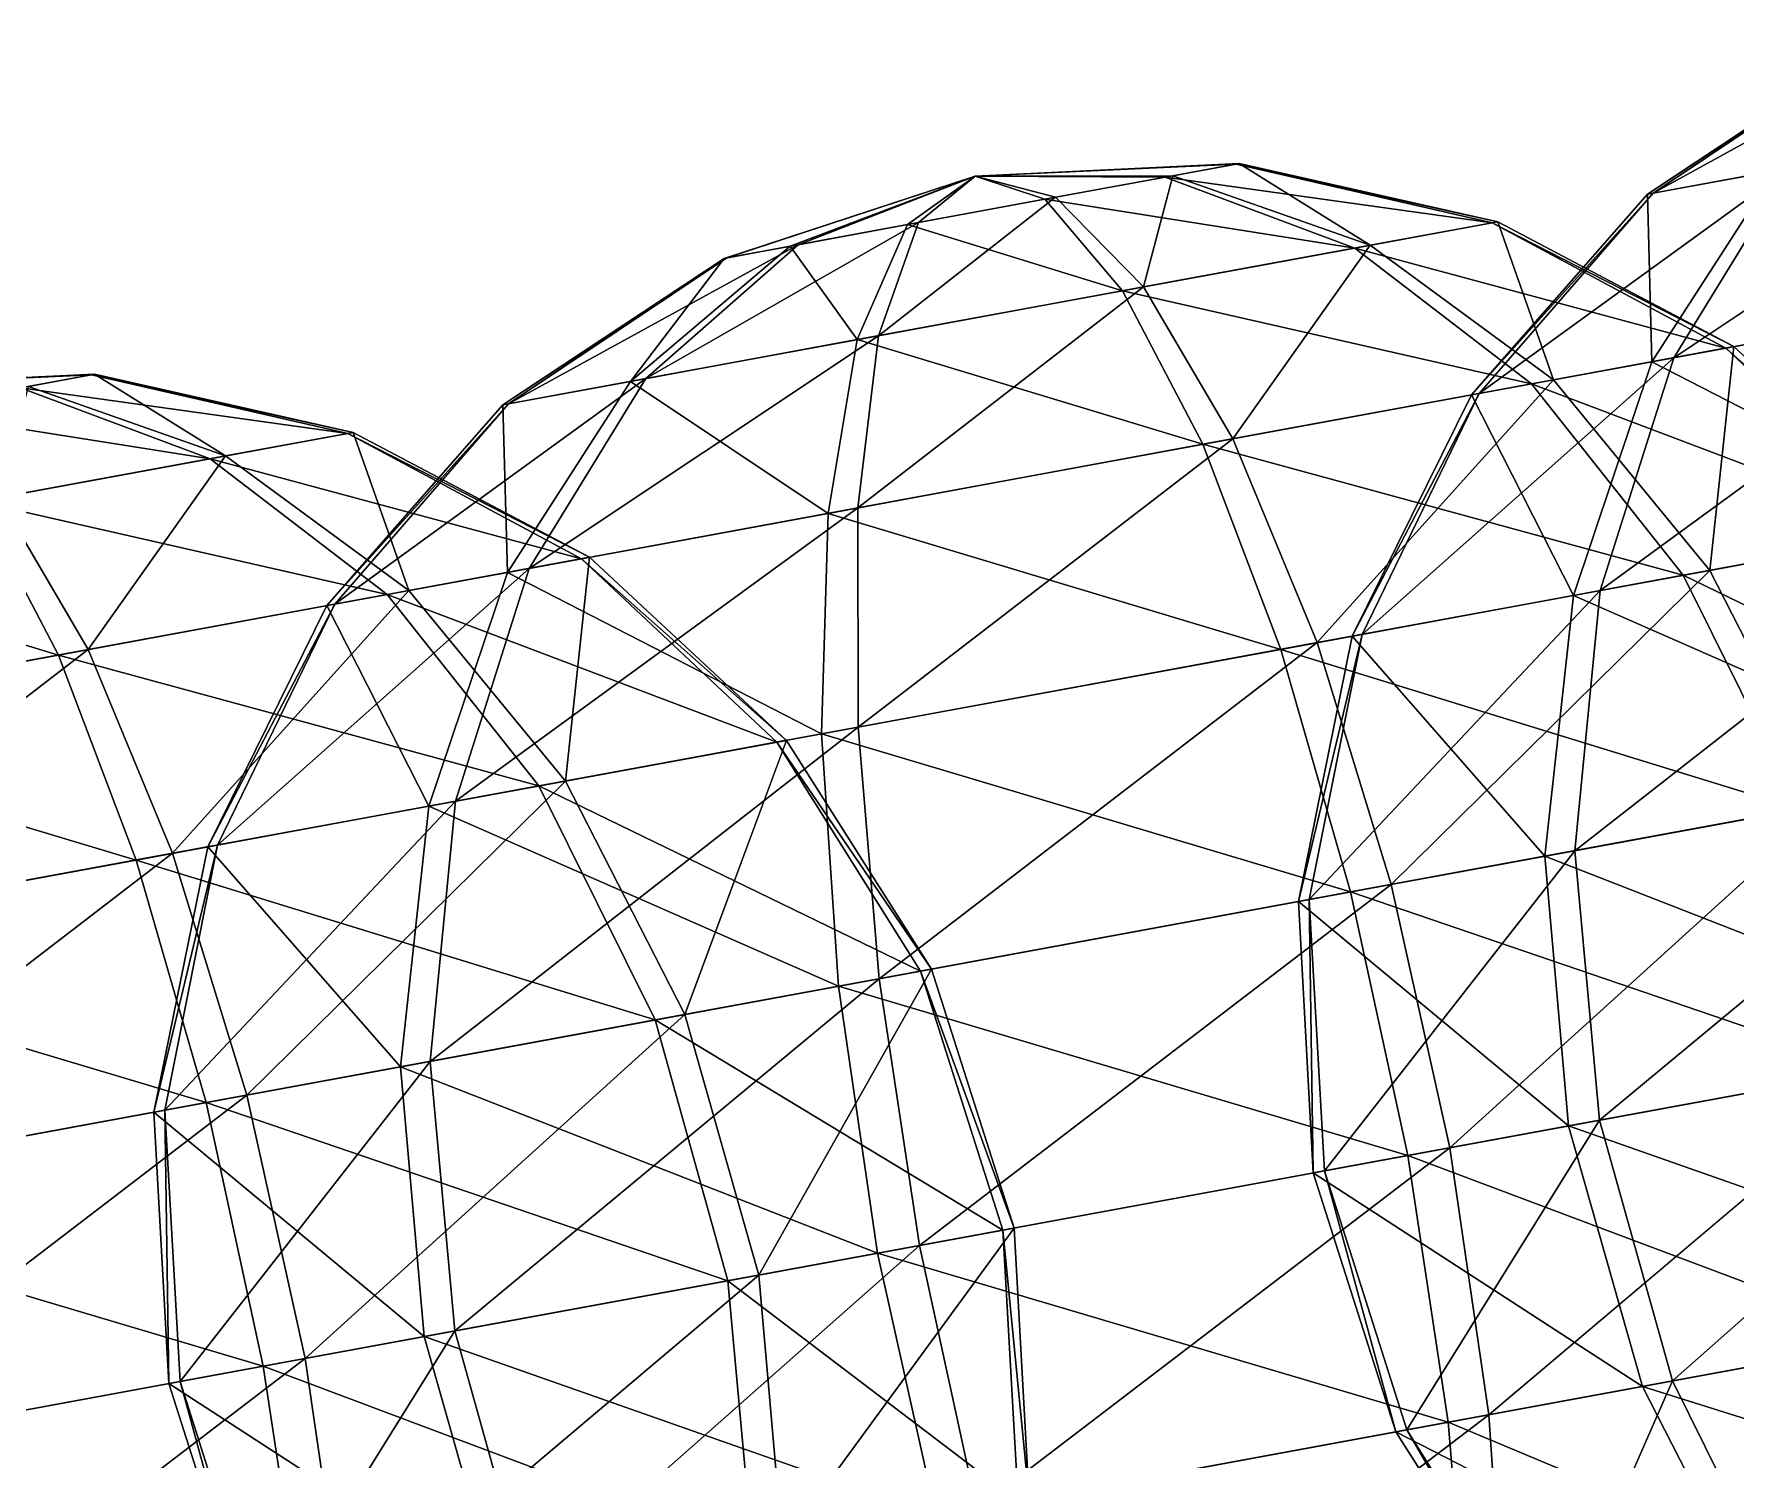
# Model space of a CAD drawing. Header units: metres. Extents: x -550 to 12, y -466 to 28.
# Drawn here: x -352.53 to -303.52, y -174.97 to -133.91 of the extents above; entities that cross this region are included whole.
import ezdxf

# ---------------------------------------------------------------- set-up
doc = ezdxf.new("R2010")
doc.units = ezdxf.units.M

msp = doc.modelspace()

# ---------------------------------------------------------------- linework, layer by layer
for points in [[(-306.0678, -138.51831, -1178.5424), (-299.6993, -134.2987, -1180.266), (-299.61523, -134.28323, -1184.2843), (-299.61514, -134.28313, -1184.2842)], [(-306.0678, -138.51831, -1178.5424), (-299.61523, -134.28323, -1184.2843), (-305.9054, -138.4884, -1186.3052), (-305.9053, -138.4883, -1186.305)], [(-302.3912, -137.84155, -1171.7369), (-299.6993, -134.2987, -1180.266), (-306.0678, -138.51831, -1178.5424), (-306.06772, -138.5182, -1178.5422)], [(-305.9054, -138.4884, -1186.3052), (-299.61523, -134.28323, -1184.2843), (-297.56647, -133.90613, -1187.7216), (-297.56638, -133.90602, -1187.7214)], [(-305.9054, -138.4884, -1186.3052), (-297.56647, -133.90613, -1187.7216), (-301.94745, -137.75987, -1192.9454), (-301.94736, -137.75977, -1192.9453)], [(-305.31232, -143.2269, -1197.4313), (-301.94745, -137.75987, -1192.9454), (-295.25452, -136.52792, -1196.6838), (-295.25443, -136.52782, -1196.6837)], [(-305.31232, -143.2269, -1197.4313), (-295.25452, -136.52792, -1196.6838), (-295.8471, -141.48465, -1202.7181), (-295.84702, -141.48454, -1202.718)], [(-319.73245, -137.98618, -1072.2637), (-325.43082, -137.99565, -1066.8914), (-317.82928, -137.63586, -1068.741), (-317.8292, -137.63576, -1068.7408)], [(-317.82928, -137.63586, -1068.741), (-325.43082, -137.99565, -1066.8914), (-317.91336, -137.65134, -1064.7227), (-317.91327, -137.65123, -1064.7225)], [(-317.91336, -137.65134, -1064.7227), (-325.43082, -137.99565, -1066.8914), (-319.96216, -138.02844, -1061.2854), (-319.96207, -138.02834, -1061.2853)], [(-310.53815, -139.34116, -1062.7018), (-317.91336, -137.65134, -1064.7227), (-319.96216, -138.02844, -1061.2854), (-319.96207, -138.02834, -1061.2853)], [(-314.05234, -139.988, -1077.27), (-319.73245, -137.98618, -1072.2637), (-317.82928, -137.63586, -1068.741), (-317.8292, -137.63576, -1068.7408)], [(-310.37573, -139.31125, -1070.4646), (-317.82928, -137.63586, -1068.741), (-317.91336, -137.65134, -1064.7227), (-317.91327, -137.65123, -1064.7225)], [(-310.37573, -139.31125, -1070.4646), (-317.91336, -137.65134, -1064.7227), (-310.53815, -139.34116, -1062.7018), (-310.53806, -139.34105, -1062.7017)], [(-314.05234, -139.988, -1077.27), (-317.82928, -137.63586, -1068.741), (-310.37573, -139.31125, -1070.4646), (-310.37564, -139.31114, -1070.4645)], [(-330.75903, -140.01581, -1061.519), (-325.43082, -137.99565, -1066.8914), (-332.6622, -140.36612, -1065.0417), (-332.6621, -140.36601, -1065.0416)], [(-332.6622, -140.36612, -1065.0417), (-325.43082, -137.99565, -1066.8914), (-332.57812, -140.35065, -1069.06), (-332.57803, -140.35054, -1069.0599)], [(-332.57812, -140.35065, -1069.06), (-325.43082, -137.99565, -1066.8914), (-330.52936, -139.97354, -1072.4973), (-330.52927, -139.97343, -1072.4972)], [(-327.3786, -139.39359, -1059.4358), (-325.43082, -137.99565, -1066.8914), (-330.75903, -140.01581, -1061.519), (-330.75894, -140.0157, -1061.5189)], [(-330.52936, -139.97354, -1072.4973), (-325.43082, -137.99565, -1066.8914), (-327.06485, -139.33583, -1074.4324), (-327.06476, -139.33572, -1074.4323)], [(-323.42667, -138.66615, -1059.3503), (-325.43082, -137.99565, -1066.8914), (-327.3786, -139.39359, -1059.4358), (-327.3785, -139.39348, -1059.4357)], [(-327.06485, -139.33583, -1074.4324), (-325.43082, -137.99565, -1066.8914), (-323.11288, -138.6084, -1074.3469), (-323.1128, -138.60829, -1074.3468)], [(-323.11288, -138.6084, -1074.3469), (-325.43082, -137.99565, -1066.8914), (-319.73245, -137.98618, -1072.2637), (-319.73236, -137.98607, -1072.2635)], [(-319.96216, -138.02844, -1061.2854), (-325.43082, -137.99565, -1066.8914), (-323.42667, -138.66615, -1059.3503), (-323.42657, -138.66605, -1059.3502)], [(-314.4961, -140.06969, -1056.0615), (-319.96216, -138.02844, -1061.2854), (-323.42667, -138.66615, -1059.3503), (-323.42657, -138.66605, -1059.3502)], [(-320.58286, -141.19006, -1081.2944), (-323.11288, -138.6084, -1074.3469), (-319.73245, -137.98618, -1072.2637), (-319.73236, -137.98607, -1072.2635)], [(-320.58286, -141.19006, -1081.2944), (-319.73245, -137.98618, -1072.2637), (-314.05234, -139.988, -1077.27), (-314.05225, -139.9879, -1077.2699)], [(-310.53815, -139.34116, -1062.7018), (-319.96216, -138.02844, -1061.2854), (-314.4961, -140.06969, -1056.0615), (-314.496, -140.06958, -1056.0614)], [(-310.9097, -144.25719, -1188.0405), (-305.9054, -138.4884, -1186.3052), (-301.94745, -137.75987, -1192.9454), (-301.94736, -137.75977, -1192.9453)], [(-310.9097, -144.25719, -1188.0405), (-301.94745, -137.75987, -1192.9454), (-305.31232, -143.2269, -1197.4313), (-305.31223, -143.22679, -1197.4312)], [(-305.93988, -143.3424, -1167.438), (-302.3912, -137.84155, -1171.7369), (-306.0678, -138.51831, -1178.5424), (-306.06772, -138.5182, -1178.5422)], [(-296.70435, -141.64244, -1161.7466), (-302.3912, -137.84155, -1171.7369), (-305.93988, -143.3424, -1167.438), (-305.9398, -143.3423, -1167.4379)], [(-328.2174, -142.59534, -1081.4596), (-327.06485, -139.33583, -1074.4324), (-323.11288, -138.6084, -1074.3469), (-323.1128, -138.60829, -1074.3468)], [(-328.2174, -142.59534, -1081.4596), (-323.11288, -138.6084, -1074.3469), (-320.58286, -141.19006, -1081.2944), (-320.58276, -141.18996, -1081.2943)], [(-321.18903, -141.30164, -1052.3231), (-323.42667, -138.66615, -1059.3503), (-327.3786, -139.39359, -1059.4358), (-327.3785, -139.39348, -1059.4357)], [(-314.4961, -140.06969, -1056.0615), (-323.42667, -138.66615, -1059.3503), (-321.18903, -141.30164, -1052.3231), (-321.18893, -141.30153, -1052.323)], [(-311.1394, -144.29947, -1177.0623), (-306.0678, -138.51831, -1178.5424), (-305.9054, -138.4884, -1186.3052), (-305.9053, -138.4883, -1186.305)], [(-311.1394, -144.29947, -1177.0623), (-305.9054, -138.4884, -1186.3052), (-310.9097, -144.25719, -1188.0405), (-310.9096, -144.25708, -1188.0404)], [(-305.93988, -143.3424, -1167.438), (-306.0678, -138.51831, -1178.5424), (-311.1394, -144.29947, -1177.0623), (-311.1393, -144.29936, -1177.0621)], [(-334.91034, -143.82729, -1077.7212), (-330.52936, -139.97354, -1072.4973), (-327.06485, -139.33583, -1074.4324), (-327.06476, -139.33572, -1074.4323)], [(-334.91034, -143.82729, -1077.7212), (-327.06485, -139.33583, -1074.4324), (-328.2174, -142.59534, -1081.4596), (-328.21732, -142.59523, -1081.4595)], [(-328.82358, -142.70691, -1052.4883), (-327.3786, -139.39359, -1059.4358), (-330.75903, -140.01581, -1061.519), (-330.75894, -140.0157, -1061.5189)], [(-321.18903, -141.30164, -1052.3231), (-327.3786, -139.39359, -1059.4358), (-328.82358, -142.70691, -1052.4883), (-328.8235, -142.7068, -1052.4882)], [(-303.8077, -142.94995, -1060.9664), (-310.53815, -139.34116, -1062.7018), (-314.4961, -140.06969, -1056.0615), (-314.496, -140.06958, -1056.0614)], [(-308.77756, -143.86473, -1081.569), (-314.05234, -139.988, -1077.27), (-310.37573, -139.31125, -1070.4646), (-310.37564, -139.31114, -1070.4645)], [(-303.57803, -142.90767, -1071.9447), (-310.37573, -139.31125, -1070.4646), (-310.53815, -139.34116, -1062.7018), (-310.53806, -139.34105, -1062.7017)], [(-303.57803, -142.90767, -1071.9447), (-310.53815, -139.34116, -1062.7018), (-303.8077, -142.94995, -1060.9664), (-303.80762, -142.94984, -1060.9663)], [(-308.77756, -143.86473, -1081.569), (-310.37573, -139.31125, -1070.4646), (-303.57803, -142.90767, -1071.9447), (-303.57794, -142.90756, -1071.9446)], [(-338.8683, -144.55582, -1071.0809), (-332.57812, -140.35065, -1069.06), (-330.52936, -139.97354, -1072.4973), (-330.52927, -139.97343, -1072.4972)], [(-338.8683, -144.55582, -1071.0809), (-330.52936, -139.97354, -1072.4973), (-334.91034, -143.82729, -1077.7212), (-334.91025, -143.82718, -1077.7211)], [(-328.82358, -142.70691, -1052.4883), (-330.75903, -140.01581, -1061.519), (-335.3541, -143.90897, -1056.5127), (-335.354, -143.90886, -1056.5126)], [(-335.3541, -143.90897, -1056.5127), (-330.75903, -140.01581, -1061.519), (-332.6622, -140.36612, -1065.0417), (-332.6621, -140.36601, -1065.0416)], [(-309.4051, -143.98024, -1051.5757), (-314.4961, -140.06969, -1056.0615), (-321.18903, -141.30164, -1052.3231), (-321.18893, -141.30153, -1052.323)], [(-318.0131, -145.5647, -1087.2604), (-320.58286, -141.19006, -1081.2944), (-314.05234, -139.988, -1077.27), (-314.05225, -139.9879, -1077.2699)], [(-318.0131, -145.5647, -1087.2604), (-314.05234, -139.988, -1077.27), (-308.77756, -143.86473, -1081.569), (-308.77747, -143.86462, -1081.5688)], [(-303.8077, -142.94995, -1060.9664), (-314.4961, -140.06969, -1056.0615), (-309.4051, -143.98024, -1051.5757), (-309.405, -143.98013, -1051.5756)], [(-339.0307, -144.58572, -1063.3181), (-332.6622, -140.36612, -1065.0417), (-332.57812, -140.35065, -1069.06), (-332.57803, -140.35054, -1069.0599)], [(-339.0307, -144.58572, -1063.3181), (-332.57812, -140.35065, -1069.06), (-338.8683, -144.55582, -1071.0809), (-338.8682, -144.55571, -1071.0808)], [(-335.3541, -143.90897, -1056.5127), (-332.6622, -140.36612, -1065.0417), (-339.0307, -144.58572, -1063.3181), (-339.0306, -144.58562, -1063.318)], [(-318.87033, -145.72249, -1046.2888), (-321.18903, -141.30164, -1052.3231), (-328.82358, -142.70691, -1052.4883), (-328.8235, -142.7068, -1052.4882)], [(-328.81, -147.55206, -1087.4939), (-328.2174, -142.59534, -1081.4596), (-320.58286, -141.19006, -1081.2944), (-320.58276, -141.18996, -1081.2943)], [(-328.81, -147.55206, -1087.4939), (-320.58286, -141.19006, -1081.2944), (-318.0131, -145.5647, -1087.2604), (-318.013, -145.56459, -1087.2603)], [(-320.58286, -141.19006, -1081.2944), (-320.58286, -141.19006, -1081.2944), (-328.2174, -142.59534, -1081.4596), (-328.21732, -142.59523, -1081.4595)], [(-309.4051, -143.98024, -1051.5757), (-321.18903, -141.30164, -1052.3231), (-318.87033, -145.72249, -1046.2888), (-318.87024, -145.72238, -1046.2887)], [(-307.4318, -149.9346, -1200.8734), (-305.31232, -143.2269, -1197.4313), (-295.8471, -141.48465, -1202.7181), (-295.84702, -141.48454, -1202.718)], [(-307.4318, -149.9346, -1200.8734), (-295.8471, -141.48465, -1202.7181), (-295.8393, -147.8008, -1207.3484), (-295.8392, -147.80069, -1207.3483)], [(-296.8892, -147.99405, -1157.1688), (-296.70435, -141.64244, -1161.7466), (-305.93988, -143.3424, -1167.438), (-305.9398, -143.3423, -1167.4379)], [(-338.2752, -149.29431, -1082.207), (-334.91034, -143.82729, -1077.7212), (-328.2174, -142.59534, -1081.4596), (-328.21732, -142.59523, -1081.4595)], [(-338.2752, -149.29431, -1082.207), (-328.2174, -142.59534, -1081.4596), (-328.81, -147.55206, -1087.4939), (-328.8099, -147.55196, -1087.4938)], [(-329.66724, -147.70985, -1046.5223), (-328.82358, -142.70691, -1052.4883), (-335.3541, -143.90897, -1056.5127), (-335.354, -143.90886, -1056.5126)], [(-318.87033, -145.72249, -1046.2888), (-328.82358, -142.70691, -1052.4883), (-329.66724, -147.70985, -1046.5223), (-329.66714, -147.70975, -1046.5222)], [(-298.1808, -148.2318, -1059.6348), (-303.8077, -142.94995, -1060.9664), (-309.4051, -143.98024, -1051.5757), (-309.405, -143.98013, -1051.5756)], [(-304.26755, -149.35217, -1084.8677), (-308.77756, -143.86473, -1081.569), (-303.57803, -142.90767, -1071.9447), (-303.57794, -142.90756, -1071.9446)], [(-304.26755, -149.35217, -1084.8677), (-303.57803, -142.90767, -1071.9447), (-297.89944, -148.18001, -1073.0803), (-297.89935, -148.1799, -1073.0802)], [(-297.89944, -148.18001, -1073.0803), (-303.57803, -142.90767, -1071.9447), (-303.8077, -142.94995, -1060.9664), (-303.80762, -142.94984, -1060.9663)], [(-297.89944, -148.18001, -1073.0803), (-303.8077, -142.94995, -1060.9664), (-298.1808, -148.2318, -1059.6348), (-298.1807, -148.23169, -1059.6346)], [(-314.28714, -151.19646, -1189.3722), (-310.9097, -144.25719, -1188.0405), (-305.31232, -143.2269, -1197.4313), (-305.31223, -143.22679, -1197.4312)], [(-314.28714, -151.19646, -1189.3722), (-305.31232, -143.2269, -1197.4313), (-307.4318, -149.9346, -1200.8734), (-307.4317, -149.9345, -1200.8733)], [(-308.20038, -150.07608, -1164.1393), (-305.93988, -143.3424, -1167.438), (-311.1394, -144.29947, -1177.0623), (-311.1393, -144.29936, -1177.0621)], [(-296.8892, -147.99405, -1157.1688), (-305.93988, -143.3424, -1167.438), (-308.20038, -150.07608, -1164.1393), (-308.2003, -150.07597, -1164.1392)], [(-352.69534, -144.05359, -957.0394), (-358.3937, -144.06306, -951.66705), (-350.79218, -143.70328, -953.5167), (-350.79208, -143.70317, -953.5166)], [(-350.79218, -143.70328, -953.5167), (-358.3937, -144.06306, -951.66705), (-350.87625, -143.71875, -949.49835), (-350.87616, -143.71864, -949.4982)], [(-350.87625, -143.71875, -949.49835), (-358.3937, -144.06306, -951.66705), (-352.92505, -144.09586, -946.06116), (-352.92496, -144.09575, -946.06104)], [(-347.45898, -146.1371, -940.8373), (-352.92505, -144.09586, -946.06116), (-356.38956, -144.73357, -944.126), (-356.38947, -144.73346, -944.12585)], [(-353.54575, -147.25748, -966.07007), (-352.69534, -144.05359, -957.0394), (-347.01523, -146.05542, -962.04565), (-347.01514, -146.05531, -962.04553)], [(-343.50104, -145.40857, -947.4775), (-350.87625, -143.71875, -949.49835), (-352.92505, -144.09586, -946.06116), (-352.92496, -144.09575, -946.06104)], [(-343.50104, -145.40857, -947.4775), (-352.92505, -144.09586, -946.06116), (-347.45898, -146.1371, -940.8373), (-347.4589, -146.137, -940.83716)], [(-347.01523, -146.05542, -962.04565), (-352.69534, -144.05359, -957.0394), (-350.79218, -143.70328, -953.5167), (-350.79208, -143.70317, -953.5166)], [(-343.33862, -145.37866, -955.2403), (-350.79218, -143.70328, -953.5167), (-350.87625, -143.71875, -949.49835), (-350.87616, -143.71864, -949.4982)], [(-343.33862, -145.37866, -955.2403), (-350.87625, -143.71875, -949.49835), (-343.50104, -145.40857, -947.4775), (-343.50095, -145.40846, -947.47736)], [(-347.01523, -146.05542, -962.04565), (-350.79218, -143.70328, -953.5167), (-343.33862, -145.37866, -955.2403), (-343.33853, -145.37856, -955.2402)], [(-343.8726, -150.3246, -1072.8163), (-338.8683, -144.55582, -1071.0809), (-334.91034, -143.82729, -1077.7212), (-334.91025, -143.82718, -1077.7211)], [(-343.8726, -150.3246, -1072.8163), (-334.91034, -143.82729, -1077.7212), (-338.2752, -149.29431, -1082.207), (-338.27512, -149.2942, -1082.2069)], [(-338.90277, -149.40982, -1052.2137), (-335.3541, -143.90897, -1056.5127), (-339.0307, -144.58572, -1063.3181), (-339.0306, -144.58562, -1063.318)], [(-329.66724, -147.70985, -1046.5223), (-335.3541, -143.90897, -1056.5127), (-338.90277, -149.40982, -1052.2137), (-338.90268, -149.40971, -1052.2136)], [(-305.03613, -149.49364, -1048.1335), (-309.4051, -143.98024, -1051.5757), (-318.87033, -145.72249, -1046.2888), (-318.87024, -145.72238, -1046.2887)], [(-315.57874, -151.4342, -1091.8381), (-318.0131, -145.5647, -1087.2604), (-308.77756, -143.86473, -1081.569), (-308.77747, -143.86462, -1081.5688)], [(-315.57874, -151.4342, -1091.8381), (-308.77756, -143.86473, -1081.569), (-304.26755, -149.35217, -1084.8677), (-304.26746, -149.35207, -1084.8676)], [(-298.1808, -148.2318, -1059.6348), (-309.4051, -143.98024, -1051.5757), (-305.03613, -149.49364, -1048.1335), (-305.03604, -149.49353, -1048.1334)], [(-344.1023, -150.36688, -1061.838), (-339.0307, -144.58572, -1063.3181), (-338.8683, -144.55582, -1071.0809), (-338.8682, -144.55571, -1071.0808)], [(-344.1023, -150.36688, -1061.838), (-338.8683, -144.55582, -1071.0809), (-343.8726, -150.3246, -1072.8163), (-343.8725, -150.3245, -1072.8162)], [(-338.90277, -149.40982, -1052.2137), (-339.0307, -144.58572, -1063.3181), (-344.1023, -150.36688, -1061.838), (-344.1022, -150.36678, -1061.8379)], [(-314.56845, -151.24823, -1175.9266), (-311.1394, -144.29947, -1177.0623), (-310.9097, -144.25719, -1188.0405), (-310.9096, -144.25708, -1188.0404)], [(-314.56845, -151.24823, -1175.9266), (-310.9097, -144.25719, -1188.0405), (-314.28714, -151.19646, -1189.3722), (-314.28705, -151.19635, -1189.3721)], [(-308.20038, -150.07608, -1164.1393), (-311.1394, -144.29947, -1177.0623), (-314.56845, -151.24823, -1175.9266), (-314.56836, -151.24812, -1175.9265)], [(-347.45898, -146.1371, -940.8373), (-356.38956, -144.73357, -944.126), (-354.15192, -147.36905, -937.0989), (-354.15182, -147.36894, -937.09875)], [(-336.7706, -149.01736, -945.74207), (-343.50104, -145.40857, -947.4775), (-347.45898, -146.1371, -940.8373), (-347.4589, -146.137, -940.83716)], [(-341.74045, -149.93214, -966.3446), (-347.01523, -146.05542, -962.04565), (-343.33862, -145.37866, -955.2403), (-343.33853, -145.37856, -955.2402)], [(-336.54092, -148.97508, -956.7204), (-343.33862, -145.37866, -955.2403), (-343.50104, -145.40857, -947.4775), (-343.50095, -145.40846, -947.47736)], [(-336.54092, -148.97508, -956.7204), (-343.50104, -145.40857, -947.4775), (-336.7706, -149.01736, -945.74207), (-336.7705, -149.01726, -945.74194)], [(-341.74045, -149.93214, -966.3446), (-343.33862, -145.37866, -955.2403), (-336.54092, -148.97508, -956.7204), (-336.54083, -148.97498, -956.7203)], [(-328.8022, -153.86821, -1092.1241), (-328.81, -147.55206, -1087.4939), (-318.0131, -145.5647, -1087.2604), (-318.013, -145.56459, -1087.2603)], [(-318.0131, -145.5647, -1087.2604), (-318.0131, -145.5647, -1087.2604), (-328.81, -147.55206, -1087.4939), (-328.8099, -147.55196, -1087.4938)], [(-328.8022, -153.86821, -1092.1241), (-318.0131, -145.5647, -1087.2604), (-315.57874, -151.4342, -1091.8381), (-315.57864, -151.4341, -1091.838)], [(-350.97598, -151.63211, -972.036), (-353.54575, -147.25748, -966.07007), (-347.01523, -146.05542, -962.04565), (-347.01514, -146.05531, -962.04553)], [(-350.97598, -151.63211, -972.036), (-347.01523, -146.05542, -962.04565), (-341.74045, -149.93214, -966.3446), (-341.74036, -149.93204, -966.3445)], [(-316.62863, -151.62744, -1041.6586), (-318.87033, -145.72249, -1046.2888), (-329.66724, -147.70985, -1046.5223), (-329.66714, -147.70975, -1046.5222)], [(-305.03613, -149.49364, -1048.1335), (-318.87033, -145.72249, -1046.2888), (-316.62863, -151.62744, -1041.6586), (-316.62854, -151.62733, -1041.6584)], [(-342.36798, -150.04765, -936.3514), (-347.45898, -146.1371, -940.8373), (-354.15192, -147.36905, -937.0989), (-354.15182, -147.36894, -937.09875)], [(-336.7706, -149.01736, -945.74207), (-347.45898, -146.1371, -940.8373), (-342.36798, -150.04765, -936.3514), (-342.3679, -150.04755, -936.35126)], [(-351.83322, -151.7899, -931.0645), (-354.15192, -147.36905, -937.0989), (-361.78647, -148.77432, -937.26404), (-361.78638, -148.77422, -937.2639)], [(-361.7729, -153.61948, -972.2696), (-353.54575, -147.25748, -966.07007), (-350.97598, -151.63211, -972.036), (-350.9759, -151.632, -972.0359)], [(-342.36798, -150.04765, -936.3514), (-354.15192, -147.36905, -937.0989), (-351.83322, -151.7899, -931.0645), (-351.83313, -151.7898, -931.0644)], [(-340.39468, -156.00201, -1085.6492), (-338.2752, -149.29431, -1082.207), (-328.81, -147.55206, -1087.4939), (-328.8099, -147.55196, -1087.4938)], [(-340.39468, -156.00201, -1085.6492), (-328.81, -147.55206, -1087.4939), (-328.8022, -153.86821, -1092.1241), (-328.8021, -153.8681, -1092.124)], [(-329.85208, -154.06146, -1041.9446), (-329.66724, -147.70985, -1046.5223), (-338.90277, -149.40982, -1052.2137), (-338.90268, -149.40971, -1052.2136)], [(-316.62863, -151.62744, -1041.6586), (-329.66724, -147.70985, -1046.5223), (-329.85208, -154.06146, -1041.9446), (-329.852, -154.06136, -1041.9445)], [(-296.40262, -155.26146, -1154.291), (-296.8892, -147.99405, -1157.1688), (-308.20038, -150.07608, -1164.1393), (-308.2003, -150.07597, -1164.1392)], [(-308.16138, -157.42587, -1203.0371), (-307.4318, -149.9346, -1200.8734), (-295.8393, -147.8008, -1207.3484), (-295.8392, -147.80069, -1207.3483)], [(-308.16138, -157.42587, -1203.0371), (-295.8393, -147.8008, -1207.3484), (-295.23163, -155.04593, -1210.2592), (-295.23154, -155.04582, -1210.259)], [(-294.04077, -154.82672, -1058.7977), (-298.1808, -148.2318, -1059.6348), (-305.03613, -149.49364, -1048.1335), (-305.03604, -149.49353, -1048.1334)], [(-300.82968, -156.07635, -1086.9413), (-304.26755, -149.35217, -1084.8677), (-297.89944, -148.18001, -1073.0803), (-297.89935, -148.1799, -1073.0802)], [(-351.83322, -151.7899, -931.0645), (-361.78647, -148.77432, -937.26404), (-362.63013, -153.77727, -931.2981), (-362.63004, -153.77716, -931.298)], [(-337.23044, -155.41959, -969.6433), (-341.74045, -149.93214, -966.3446), (-336.54092, -148.97508, -956.7204), (-336.54083, -148.97498, -956.7203)], [(-337.23044, -155.41959, -969.6433), (-336.54092, -148.97508, -956.7204), (-330.86234, -154.24742, -957.8561), (-330.86224, -154.24731, -957.85596)], [(-330.86234, -154.24742, -957.8561), (-336.54092, -148.97508, -956.7204), (-336.7706, -149.01736, -945.74207), (-336.7705, -149.01726, -945.74194)], [(-347.25003, -157.26387, -1074.148), (-343.8726, -150.3246, -1072.8163), (-338.2752, -149.29431, -1082.207), (-338.27512, -149.2942, -1082.2069)], [(-347.25003, -157.26387, -1074.148), (-338.2752, -149.29431, -1082.207), (-340.39468, -156.00201, -1085.6492), (-340.3946, -156.0019, -1085.649)], [(-341.16327, -156.1435, -1048.915), (-338.90277, -149.40982, -1052.2137), (-344.1023, -150.36688, -1061.838), (-344.1022, -150.36678, -1061.8379)], [(-331.14368, -154.29921, -944.41046), (-336.7706, -149.01736, -945.74207), (-342.36798, -150.04765, -936.3514), (-342.3679, -150.04755, -936.35126)], [(-329.85208, -154.06146, -1041.9446), (-338.90277, -149.40982, -1052.2137), (-341.16327, -156.1435, -1048.915), (-341.16318, -156.14339, -1048.9149)], [(-330.86234, -154.24742, -957.8561), (-336.7706, -149.01736, -945.74207), (-331.14368, -154.29921, -944.41046), (-331.1436, -154.2991, -944.41034)], [(-301.68692, -156.23415, -1045.9698), (-305.03613, -149.49364, -1048.1335), (-316.62863, -151.62744, -1041.6586), (-316.62854, -151.62733, -1041.6584)], [(-313.44568, -158.39854, -1094.716), (-315.57874, -151.4342, -1091.8381), (-304.26755, -149.35217, -1084.8677), (-304.26746, -149.35207, -1084.8676)], [(-313.44568, -158.39854, -1094.716), (-304.26755, -149.35217, -1084.8677), (-300.82968, -156.07635, -1086.9413), (-300.8296, -156.07625, -1086.9412)], [(-294.04077, -154.82672, -1058.7977), (-305.03613, -149.49364, -1048.1335), (-301.68692, -156.23415, -1045.9698), (-301.68683, -156.23404, -1045.9697)], [(-348.54163, -157.50162, -976.61383), (-350.97598, -151.63211, -972.036), (-341.74045, -149.93214, -966.3446), (-341.74036, -149.93204, -966.3445)], [(-348.54163, -157.50162, -976.61383), (-341.74045, -149.93214, -966.3446), (-337.23044, -155.41959, -969.6433), (-337.23035, -155.41948, -969.6432)], [(-315.80753, -158.83328, -1190.2092), (-314.28714, -151.19646, -1189.3722), (-307.4318, -149.9346, -1200.8734), (-307.4317, -149.9345, -1200.8733)], [(-315.80753, -158.83328, -1190.2092), (-307.4318, -149.9346, -1200.8734), (-308.16138, -157.42587, -1203.0371), (-308.1613, -157.42577, -1203.037)], [(-337.99902, -155.56105, -932.9093), (-342.36798, -150.04765, -936.3514), (-351.83322, -151.7899, -931.0645), (-351.83313, -151.7898, -931.0644)], [(-347.53134, -157.31564, -1060.7024), (-344.1023, -150.36688, -1061.838), (-343.8726, -150.3246, -1072.8163), (-343.8725, -150.3245, -1072.8162)], [(-347.53134, -157.31564, -1060.7024), (-343.8726, -150.3246, -1072.8163), (-347.25003, -157.26387, -1074.148), (-347.24994, -157.26376, -1074.1478)], [(-341.16327, -156.1435, -1048.915), (-344.1023, -150.36688, -1061.838), (-347.53134, -157.31564, -1060.7024), (-347.53125, -157.31554, -1060.7023)], [(-331.14368, -154.29921, -944.41046), (-342.36798, -150.04765, -936.3514), (-337.99902, -155.56105, -932.9093), (-337.99893, -155.56094, -932.9092)], [(-309.01862, -157.58366, -1162.0657), (-308.20038, -150.07608, -1164.1393), (-314.56845, -151.24823, -1175.9266), (-314.56836, -151.24812, -1175.9265)], [(-296.40262, -155.26146, -1154.291), (-308.20038, -150.07608, -1164.1393), (-309.01862, -157.58366, -1162.0657), (-309.01852, -157.58356, -1162.0656)], [(-328.19452, -161.11334, -1095.0349), (-328.8022, -153.86821, -1092.1241), (-315.57874, -151.4342, -1091.8381), (-315.57864, -151.4341, -1091.838)], [(-315.57874, -151.4342, -1091.8381), (-315.57874, -151.4342, -1091.8381), (-328.8022, -153.86821, -1092.1241), (-328.8021, -153.8681, -1092.124)], [(-328.19452, -161.11334, -1095.0349), (-315.57874, -151.4342, -1091.8381), (-313.44568, -158.39854, -1094.716), (-313.4456, -158.39844, -1094.7158)], [(-316.12128, -158.89104, -1175.2126), (-314.56845, -151.24823, -1175.9266), (-314.28714, -151.19646, -1189.3722), (-314.28705, -151.19635, -1189.3721)], [(-316.12128, -158.89104, -1175.2126), (-314.28714, -151.19646, -1189.3722), (-315.80753, -158.83328, -1190.2092), (-315.80743, -158.83318, -1190.2091)], [(-309.01862, -157.58366, -1162.0657), (-314.56845, -151.24823, -1175.9266), (-316.12128, -158.89104, -1175.2126), (-316.1212, -158.89093, -1175.2125)], [(-349.59152, -157.69485, -926.4342), (-351.83322, -151.7899, -931.0645), (-362.63013, -153.77727, -931.2981), (-362.63004, -153.77716, -931.298)], [(-361.76508, -159.93562, -976.8999), (-361.7729, -153.61948, -972.2696), (-350.97598, -151.63211, -972.036), (-350.9759, -151.632, -972.0359)], [(-350.97598, -151.63211, -972.036), (-350.97598, -151.63211, -972.036), (-361.7729, -153.61948, -972.2696), (-361.7728, -153.61937, -972.2695)], [(-361.76508, -159.93562, -976.8999), (-350.97598, -151.63211, -972.036), (-348.54163, -157.50162, -976.61383), (-348.54153, -157.50151, -976.6137)], [(-337.99902, -155.56105, -932.9093), (-351.83322, -151.7899, -931.0645), (-349.59152, -157.69485, -926.4342), (-349.59143, -157.69475, -926.4341)], [(-314.61667, -158.61409, -1038.7478), (-316.62863, -151.62744, -1041.6586), (-329.85208, -154.06146, -1041.9446), (-329.852, -154.06136, -1041.9445)], [(-301.68692, -156.23415, -1045.9698), (-316.62863, -151.62744, -1041.6586), (-314.61667, -158.61409, -1038.7478), (-314.61658, -158.61398, -1038.7477)], [(-349.59152, -157.69485, -926.4342), (-362.63013, -153.77727, -931.2981), (-362.81497, -160.12888, -926.7203), (-362.81488, -160.12877, -926.72015)], [(-341.12427, -163.49329, -1087.8129), (-340.39468, -156.00201, -1085.6492), (-328.8022, -153.86821, -1092.1241), (-328.8021, -153.8681, -1092.124)], [(-341.12427, -163.49329, -1087.8129), (-328.8022, -153.86821, -1092.1241), (-328.19452, -161.11334, -1095.0349), (-328.19443, -161.11324, -1095.0348)], [(-329.3655, -161.32887, -1039.0668), (-329.85208, -154.06146, -1041.9446), (-341.16327, -156.1435, -1048.915), (-341.16318, -156.14339, -1048.9149)], [(-327.00366, -160.89413, -943.5734), (-331.14368, -154.29921, -944.41046), (-337.99902, -155.56105, -932.9093), (-337.99893, -155.56094, -932.9092)], [(-333.79257, -162.14377, -971.717), (-337.23044, -155.41959, -969.6433), (-330.86234, -154.24742, -957.8561), (-330.86224, -154.24731, -957.85596)], [(-333.79257, -162.14377, -971.717), (-330.86234, -154.24742, -957.8561), (-326.6899, -160.83638, -958.57), (-326.68982, -160.83627, -958.5699)], [(-326.6899, -160.83638, -958.57), (-330.86234, -154.24742, -957.8561), (-331.14368, -154.29921, -944.41046), (-331.1436, -154.2991, -944.41034)], [(-326.6899, -160.83638, -958.57), (-331.14368, -154.29921, -944.41046), (-327.00366, -160.89413, -943.5734), (-327.00357, -160.89403, -943.5733)], [(-314.61667, -158.61409, -1038.7478), (-329.85208, -154.06146, -1041.9446), (-329.3655, -161.32887, -1039.0668), (-329.36542, -161.32877, -1039.0667)], [(-295.27783, -162.94945, -1153.3096), (-296.40262, -155.26146, -1154.291), (-309.01862, -157.58366, -1162.0657), (-309.01852, -157.58356, -1162.0656)], [(-307.4514, -165.1902, -1203.7751), (-308.16138, -157.42587, -1203.0371), (-295.23163, -155.04593, -1210.2592), (-295.23154, -155.04582, -1210.259)], [(-307.4514, -165.1902, -1203.7751), (-295.23163, -155.04593, -1210.2592), (-294.06552, -162.72629, -1211.252), (-294.06543, -162.72618, -1211.2518)], [(-334.6498, -162.30156, -930.7455), (-337.99902, -155.56105, -932.9093), (-349.59152, -157.69485, -926.4342), (-349.59143, -157.69475, -926.4341)], [(-346.40857, -164.46596, -979.4916), (-348.54163, -157.50162, -976.61383), (-337.23044, -155.41959, -969.6433), (-337.23035, -155.41948, -969.6432)], [(-346.40857, -164.46596, -979.4916), (-337.23044, -155.41959, -969.6433), (-333.79257, -162.14377, -971.717), (-333.79248, -162.14366, -971.71686)], [(-327.00366, -160.89413, -943.5734), (-337.99902, -155.56105, -932.9093), (-334.6498, -162.30156, -930.7455), (-334.64972, -162.30145, -930.74536)], [(-348.77042, -164.9007, -1074.985), (-347.25003, -157.26387, -1074.148), (-340.39468, -156.00201, -1085.6492), (-340.3946, -156.0019, -1085.649)], [(-348.77042, -164.9007, -1074.985), (-340.39468, -156.00201, -1085.6492), (-341.12427, -163.49329, -1087.8129), (-341.12418, -163.49318, -1087.8127)], [(-341.9815, -163.65108, -1046.8414), (-341.16327, -156.1435, -1048.915), (-347.53134, -157.31564, -1060.7024), (-347.53125, -157.31554, -1060.7023)], [(-329.3655, -161.32887, -1039.0668), (-341.16327, -156.1435, -1048.915), (-341.9815, -163.65108, -1046.8414), (-341.9814, -163.65097, -1046.8413)], [(-299.58572, -163.74239, -1045.2318), (-301.68692, -156.23415, -1045.9698), (-314.61667, -158.61409, -1038.7478), (-314.61658, -158.61398, -1038.7477)], [(-311.75928, -165.98315, -1095.6974), (-313.44568, -158.39854, -1094.716), (-300.82968, -156.07635, -1086.9413), (-300.8296, -156.07625, -1086.9412)], [(-311.75928, -165.98315, -1095.6974), (-300.82968, -156.07635, -1086.9413), (-298.69824, -163.57904, -1087.6486), (-298.69815, -163.57893, -1087.6484)], [(-349.08417, -164.95845, -1059.9884), (-347.53134, -157.31564, -1060.7024), (-347.25003, -157.26387, -1074.148), (-347.24994, -157.26376, -1074.1478)], [(-349.08417, -164.95845, -1059.9884), (-347.25003, -157.26387, -1074.148), (-348.77042, -164.9007, -1074.985), (-348.77032, -164.90059, -1074.9849)], [(-341.9815, -163.65108, -1046.8414), (-347.53134, -157.31564, -1060.7024), (-349.08417, -164.95845, -1059.9884), (-349.08408, -164.95834, -1059.9883)], [(-347.57956, -164.6815, -923.5235), (-349.59152, -157.69485, -926.4342), (-362.81497, -160.12888, -926.7203), (-362.81488, -160.12877, -926.72015)], [(-361.1574, -167.18076, -979.8106), (-361.76508, -159.93562, -976.8999), (-348.54163, -157.50162, -976.61383), (-348.54153, -157.50151, -976.6137)], [(-348.54163, -157.50162, -976.61383), (-348.54163, -157.50162, -976.61383), (-361.76508, -159.93562, -976.8999), (-361.76498, -159.93552, -976.8998)], [(-361.1574, -167.18076, -979.8106), (-348.54163, -157.50162, -976.61383), (-346.40857, -164.46596, -979.4916), (-346.40848, -164.46585, -979.49146)], [(-334.6498, -162.30156, -930.7455), (-349.59152, -157.69485, -926.4342), (-347.57956, -164.6815, -923.5235), (-347.57947, -164.6814, -923.5234)], [(-308.33887, -165.35356, -1161.3584), (-309.01862, -157.58366, -1162.0657), (-316.12128, -158.89104, -1175.2126), (-316.1212, -158.89093, -1175.2125)], [(-315.36725, -166.64726, -1190.4948), (-315.80753, -158.83328, -1190.2092), (-308.16138, -157.42587, -1203.0371), (-308.1613, -157.42577, -1203.037)], [(-315.36725, -166.64726, -1190.4948), (-308.16138, -157.42587, -1203.0371), (-307.4514, -165.1902, -1203.7751), (-307.4513, -165.1901, -1203.775)], [(-295.27783, -162.94945, -1153.3096), (-309.01862, -157.58366, -1162.0657), (-308.33887, -165.35356, -1161.3584), (-308.33878, -165.35345, -1161.3583)], [(-312.9716, -166.2063, -1037.755), (-314.61667, -158.61409, -1038.7478), (-329.3655, -161.32887, -1039.0668), (-329.36542, -161.32877, -1039.0667)], [(-327.0284, -168.7937, -1096.0277), (-328.19452, -161.11334, -1095.0349), (-313.44568, -158.39854, -1094.716), (-313.4456, -158.39844, -1094.7158)], [(-313.44568, -158.39854, -1094.716), (-313.44568, -158.39854, -1094.716), (-328.19452, -161.11334, -1095.0349), (-328.19443, -161.11324, -1095.0348)], [(-327.0284, -168.7937, -1096.0277), (-313.44568, -158.39854, -1094.716), (-311.75928, -165.98315, -1095.6974), (-311.7592, -165.98305, -1095.6973)], [(-299.58572, -163.74239, -1045.2318), (-314.61667, -158.61409, -1038.7478), (-312.9716, -166.2063, -1037.755), (-312.9715, -166.20619, -1037.7549)], [(-315.69208, -166.70705, -1174.9691), (-316.12128, -158.89104, -1175.2126), (-315.80753, -158.83328, -1190.2092), (-315.80743, -158.83318, -1190.2091)], [(-308.33887, -165.35356, -1161.3584), (-316.12128, -158.89104, -1175.2126), (-315.69208, -166.70705, -1174.9691), (-315.692, -166.70694, -1174.969)], [(-315.69208, -166.70705, -1174.9691), (-315.80753, -158.83328, -1190.2092), (-315.36725, -166.64726, -1190.4948), (-315.36716, -166.64716, -1190.4946)], [(-347.57956, -164.6815, -923.5235), (-362.81497, -160.12888, -926.7203), (-362.3284, -167.39629, -923.8425), (-362.3283, -167.39618, -923.8424)], [(-340.41428, -171.25761, -1088.5509), (-341.12427, -163.49329, -1087.8129), (-328.19452, -161.11334, -1095.0349), (-328.19443, -161.11324, -1095.0348)], [(-340.41428, -171.25761, -1088.5509), (-328.19452, -161.11334, -1095.0349), (-327.0284, -168.7937, -1096.0277), (-327.02832, -168.7936, -1096.0276)], [(-324.63275, -168.35275, -943.2879), (-327.00366, -160.89413, -943.5734), (-334.6498, -162.30156, -930.7455), (-334.64972, -162.30145, -930.74536)], [(-331.66113, -169.64645, -972.42426), (-333.79257, -162.14377, -971.717), (-326.6899, -160.83638, -958.57), (-326.68982, -160.83627, -958.5699)], [(-331.66113, -169.64645, -972.42426), (-326.6899, -160.83638, -958.57), (-324.30792, -168.29295, -958.81354), (-324.30783, -168.29285, -958.8134)], [(-324.30792, -168.29295, -958.81354), (-326.6899, -160.83638, -958.57), (-327.00366, -160.89413, -943.5734), (-327.00357, -160.89403, -943.5733)], [(-324.30792, -168.29295, -958.81354), (-327.00366, -160.89413, -943.5734), (-324.63275, -168.35275, -943.2879), (-324.63266, -168.35265, -943.2878)], [(-328.24072, -169.01686, -1038.0853), (-329.3655, -161.32887, -1039.0668), (-341.9815, -163.65108, -1046.8414), (-341.9814, -163.65097, -1046.8413)], [(-312.9716, -166.2063, -1037.755), (-329.3655, -161.32887, -1039.0668), (-328.24072, -169.01686, -1038.0853), (-328.24063, -169.01675, -1038.0852)], [(-344.72217, -172.05057, -980.47314), (-346.40857, -164.46596, -979.4916), (-333.79257, -162.14377, -971.717), (-333.79248, -162.14366, -971.71686)], [(-344.72217, -172.05057, -980.47314), (-333.79257, -162.14377, -971.717), (-331.66113, -169.64645, -972.42426), (-331.66104, -169.64635, -972.42413)], [(-332.5486, -169.8098, -930.00745), (-334.6498, -162.30156, -930.7455), (-347.57956, -164.6815, -923.5235), (-347.57947, -164.6814, -923.5234)], [(-324.63275, -168.35275, -943.2879), (-334.6498, -162.30156, -930.7455), (-332.5486, -169.8098, -930.00745), (-332.54852, -169.8097, -930.0073)], [(-305.3502, -172.69844, -1203.0371), (-307.4514, -165.1902, -1203.7751), (-294.06552, -162.72629, -1211.252), (-294.06543, -162.72618, -1211.2518)], [(-305.3502, -172.69844, -1203.0371), (-294.06552, -162.72629, -1211.252), (-292.42044, -170.3185, -1210.2592), (-292.42035, -170.31839, -1210.259)], [(-293.59143, -170.53404, -1154.291), (-295.27783, -162.94945, -1153.3096), (-308.33887, -165.35356, -1161.3584), (-308.33878, -165.35345, -1161.3583)], [(-341.30176, -171.42097, -1046.1342), (-341.9815, -163.65108, -1046.8414), (-349.08417, -164.95845, -1059.9884), (-349.08408, -164.95834, -1059.9883)], [(-348.33014, -172.71468, -1075.2705), (-348.77042, -164.9007, -1074.985), (-341.12427, -163.49329, -1087.8129), (-341.12418, -163.49318, -1087.8127)], [(-348.33014, -172.71468, -1075.2705), (-341.12427, -163.49329, -1087.8129), (-340.41428, -171.25761, -1088.5509), (-340.41418, -171.2575, -1088.5508)], [(-328.24072, -169.01686, -1038.0853), (-341.9815, -163.65108, -1046.8414), (-341.30176, -171.42097, -1046.1342), (-341.30167, -171.42087, -1046.134)], [(-310.6345, -173.67111, -1094.716), (-311.75928, -165.98315, -1095.6974), (-298.69824, -163.57904, -1087.6486), (-298.69815, -163.57893, -1087.6484)], [(-310.6345, -173.67111, -1094.716), (-298.69824, -163.57904, -1087.6486), (-298.0185, -171.34892, -1086.9413), (-298.0184, -171.34882, -1086.9412)], [(-298.87573, -171.50671, -1045.9698), (-299.58572, -163.74239, -1045.2318), (-312.9716, -166.2063, -1037.755), (-312.9715, -166.20619, -1037.7549)], [(-345.93448, -172.27371, -922.5307), (-347.57956, -164.6815, -923.5235), (-362.3284, -167.39629, -923.8425), (-362.3283, -167.39618, -923.8424)], [(-359.9913, -174.86111, -980.8034), (-361.1574, -167.18076, -979.8106), (-346.40857, -164.46596, -979.4916), (-346.40848, -164.46585, -979.49146)], [(-346.40857, -164.46596, -979.4916), (-346.40857, -164.46596, -979.4916), (-361.1574, -167.18076, -979.8106), (-361.15732, -167.18065, -979.8105)], [(-359.9913, -174.86111, -980.8034), (-346.40857, -164.46596, -979.4916), (-344.72217, -172.05057, -980.47314), (-344.72208, -172.05046, -980.473)], [(-332.5486, -169.8098, -930.00745), (-347.57956, -164.6815, -923.5235), (-345.93448, -172.27371, -922.5307), (-345.9344, -172.2736, -922.5306)], [(-348.65497, -172.77446, -1059.7449), (-349.08417, -164.95845, -1059.9884), (-348.77042, -164.9007, -1074.985), (-348.77032, -164.90059, -1074.9849)], [(-341.30176, -171.42097, -1046.1342), (-349.08417, -164.95845, -1059.9884), (-348.65497, -172.77446, -1059.7449), (-348.65488, -172.77435, -1059.7448)], [(-348.65497, -172.77446, -1059.7449), (-348.77042, -164.9007, -1074.985), (-348.33014, -172.71468, -1075.2705), (-348.33005, -172.71457, -1075.2704)], [(-306.20743, -172.85623, -1162.0657), (-308.33887, -165.35356, -1161.3584), (-315.69208, -166.70705, -1174.9691), (-315.692, -166.70694, -1174.969)], [(-312.99634, -174.10585, -1190.2092), (-315.36725, -166.64726, -1190.4948), (-307.4514, -165.1902, -1203.7751), (-307.4513, -165.1901, -1203.775)], [(-312.99634, -174.10585, -1190.2092), (-307.4514, -165.1902, -1203.7751), (-305.3502, -172.69844, -1203.0371), (-305.3501, -172.69833, -1203.037)], [(-293.59143, -170.53404, -1154.291), (-308.33887, -165.35356, -1161.3584), (-306.20743, -172.85623, -1162.0657), (-306.20734, -172.85612, -1162.0656)], [(-325.38333, -176.38591, -1095.0349), (-327.0284, -168.7937, -1096.0277), (-311.75928, -165.98315, -1095.6974), (-311.7592, -165.98305, -1095.6973)], [(-311.75928, -165.98315, -1095.6974), (-311.75928, -165.98315, -1095.6974), (-327.0284, -168.7937, -1096.0277), (-327.02832, -168.7936, -1096.0276)], [(-325.38333, -176.38591, -1095.0349), (-311.75928, -165.98315, -1095.6974), (-310.6345, -173.67111, -1094.716), (-310.6344, -173.671, -1094.7158)], [(-311.80548, -173.88666, -1038.7478), (-312.9716, -166.2063, -1037.755), (-328.24072, -169.01686, -1038.0853), (-328.24063, -169.01675, -1038.0852)], [(-313.3101, -174.1636, -1175.2126), (-315.69208, -166.70705, -1174.9691), (-315.36725, -166.64726, -1190.4948), (-315.36716, -166.64716, -1190.4946)], [(-313.3101, -174.1636, -1175.2126), (-315.36725, -166.64726, -1190.4948), (-312.99634, -174.10585, -1190.2092), (-312.99625, -174.10574, -1190.2091)], [(-298.87573, -171.50671, -1045.9698), (-312.9716, -166.2063, -1037.755), (-311.80548, -173.88666, -1038.7478), (-311.8054, -173.88655, -1038.7477)], [(-306.20743, -172.85623, -1162.0657), (-315.69208, -166.70705, -1174.9691), (-313.3101, -174.1636, -1175.2126), (-313.31, -174.1635, -1175.2125)], [(-345.93448, -172.27371, -922.5307), (-362.3284, -167.39629, -923.8425), (-361.2036, -175.08427, -922.86096), (-361.20352, -175.08417, -922.86084)], [(-324.19247, -176.16672, -943.5734), (-324.63275, -168.35275, -943.2879), (-332.5486, -169.8098, -930.00745), (-332.54852, -169.8097, -930.0073)], [(-330.98138, -177.41634, -971.717), (-331.66113, -169.64645, -972.42426), (-324.30792, -168.29295, -958.81354), (-324.30783, -168.29285, -958.8134)], [(-330.98138, -177.41634, -971.717), (-324.30792, -168.29295, -958.81354), (-323.87872, -176.10896, -958.57), (-323.87863, -176.10886, -958.5699)], [(-323.87872, -176.10896, -958.57), (-324.30792, -168.29295, -958.81354), (-324.63275, -168.35275, -943.2879), (-324.63266, -168.35265, -943.2878)], [(-323.87872, -176.10896, -958.57), (-324.63275, -168.35275, -943.2879), (-324.19247, -176.16672, -943.5734), (-324.19238, -176.16661, -943.5733)], [(-326.55432, -176.60146, -1039.0668), (-328.24072, -169.01686, -1038.0853), (-341.30176, -171.42097, -1046.1342), (-341.30167, -171.42087, -1046.134)], [(-338.31308, -178.76585, -1087.8129), (-340.41428, -171.25761, -1088.5509), (-327.0284, -168.7937, -1096.0277), (-327.02832, -168.7936, -1096.0276)], [(-338.31308, -178.76585, -1087.8129), (-327.0284, -168.7937, -1096.0277), (-325.38333, -176.38591, -1095.0349), (-325.38324, -176.3858, -1095.0348)], [(-311.80548, -173.88666, -1038.7478), (-328.24072, -169.01686, -1038.0853), (-326.55432, -176.60146, -1039.0668), (-326.55423, -176.60135, -1039.0667)], [(-331.83862, -177.57413, -930.7455), (-332.5486, -169.8098, -930.00745), (-345.93448, -172.27371, -922.5307), (-345.9344, -172.2736, -922.5306)], [(-343.59738, -179.73853, -979.4916), (-344.72217, -172.05057, -980.47314), (-331.66113, -169.64645, -972.42426), (-331.66104, -169.64635, -972.42413)], [(-343.59738, -179.73853, -979.4916), (-331.66113, -169.64645, -972.42426), (-330.98138, -177.41634, -971.717), (-330.9813, -177.41623, -971.71686)], [(-324.19247, -176.16672, -943.5734), (-332.5486, -169.8098, -930.00745), (-331.83862, -177.57413, -930.7455), (-331.83853, -177.57402, -930.74536)], [(-291.45837, -177.4984, -1157.1688), (-293.59143, -170.53404, -1154.291), (-306.20743, -172.85623, -1162.0657), (-306.20734, -172.85612, -1162.0656)], [(-302.00098, -179.43895, -1200.8734), (-305.3502, -172.69844, -1203.0371), (-292.42044, -170.3185, -1210.2592), (-292.42035, -170.31839, -1210.259)], [(-339.17032, -178.92365, -1046.8414), (-341.30176, -171.42097, -1046.1342), (-348.65497, -172.77446, -1059.7449), (-348.65488, -172.77435, -1059.7448)], [(-345.95923, -180.17326, -1074.985), (-348.33014, -172.71468, -1075.2705), (-340.41428, -171.25761, -1088.5509), (-340.41418, -171.2575, -1088.5508)], [(-345.95923, -180.17326, -1074.985), (-340.41428, -171.25761, -1088.5509), (-338.31308, -178.76585, -1087.8129), (-338.313, -178.76575, -1087.8127)], [(-326.55432, -176.60146, -1039.0668), (-341.30176, -171.42097, -1046.1342), (-339.17032, -178.92365, -1046.8414), (-339.17023, -178.92354, -1046.8413)], [(-299.60532, -178.99799, -1048.1335), (-298.87573, -171.50671, -1045.9698), (-311.80548, -173.88666, -1038.7478), (-311.8054, -173.88655, -1038.7477)], [(-310.14792, -180.93854, -1091.8381), (-310.6345, -173.67111, -1094.716), (-298.0185, -171.34892, -1086.9413), (-298.0184, -171.34882, -1086.9412)], [(-310.14792, -180.93854, -1091.8381), (-298.0185, -171.34892, -1086.9413), (-298.83673, -178.85652, -1084.8677), (-298.83664, -178.85641, -1084.8676)], [(-344.76837, -179.95407, -923.5235), (-345.93448, -172.27371, -922.5307), (-361.2036, -175.08427, -922.86096), (-361.20352, -175.08417, -922.86084)], [(-358.34622, -182.45332, -979.8106), (-359.9913, -174.86111, -980.8034), (-344.72217, -172.05057, -980.47314), (-344.72208, -172.05046, -980.473)], [(-344.72217, -172.05057, -980.47314), (-344.72217, -172.05057, -980.47314), (-359.9913, -174.86111, -980.8034), (-359.9912, -174.86101, -980.8033)], [(-358.34622, -182.45332, -979.8106), (-344.72217, -172.05057, -980.47314), (-343.59738, -179.73853, -979.4916), (-343.5973, -179.73842, -979.49146)], [(-331.83862, -177.57413, -930.7455), (-345.93448, -172.27371, -922.5307), (-344.76837, -179.95407, -923.5235), (-344.76828, -179.95396, -923.5234)], [(-346.27298, -180.23102, -1059.9884), (-348.65497, -172.77446, -1059.7449), (-348.33014, -172.71468, -1075.2705), (-348.33005, -172.71457, -1075.2704)], [(-339.17032, -178.92365, -1046.8414), (-348.65497, -172.77446, -1059.7449), (-346.27298, -180.23102, -1059.9884), (-346.2729, -180.23091, -1059.9883)], [(-346.27298, -180.23102, -1059.9884), (-348.33014, -172.71468, -1075.2705), (-345.95923, -180.17326, -1074.985), (-345.95914, -180.17316, -1074.9849)], [(-302.76956, -179.58041, -1164.1393), (-306.20743, -172.85623, -1162.0657), (-313.3101, -174.1636, -1175.2126), (-313.31, -174.1635, -1175.2125)], [(-308.85632, -180.7008, -1189.3722), (-312.99634, -174.10585, -1190.2092), (-305.3502, -172.69844, -1203.0371), (-305.3501, -172.69833, -1203.037)], [(-308.85632, -180.7008, -1189.3722), (-305.3502, -172.69844, -1203.0371), (-302.00098, -179.43895, -1200.8734), (-302.0009, -179.43884, -1200.8733)], [(-291.45837, -177.4984, -1157.1688), (-306.20743, -172.85623, -1162.0657), (-302.76956, -179.58041, -1164.1393), (-302.76947, -179.5803, -1164.1392)], [(-311.1978, -181.13179, -1041.6586), (-311.80548, -173.88666, -1038.7478), (-326.55432, -176.60146, -1039.0668), (-326.55423, -176.60135, -1039.0667)], [(-323.37137, -183.37256, -1092.1241), (-325.38333, -176.38591, -1095.0349), (-310.6345, -173.67111, -1094.716), (-310.6344, -173.671, -1094.7158)], [(-310.6345, -173.67111, -1094.716), (-310.6345, -173.67111, -1094.716), (-325.38333, -176.38591, -1095.0349), (-325.38324, -176.3858, -1095.0348)], [(-323.37137, -183.37256, -1092.1241), (-310.6345, -173.67111, -1094.716), (-310.14792, -180.93854, -1091.8381), (-310.14783, -180.93843, -1091.838)], [(-299.60532, -178.99799, -1048.1335), (-311.80548, -173.88666, -1038.7478), (-311.1978, -181.13179, -1041.6586), (-311.19772, -181.13168, -1041.6584)], [(-309.13763, -180.75258, -1175.9266), (-313.3101, -174.1636, -1175.2126), (-312.99634, -174.10585, -1190.2092), (-312.99625, -174.10574, -1190.2091)], [(-302.76956, -179.58041, -1164.1393), (-313.3101, -174.1636, -1175.2126), (-309.13763, -180.75258, -1175.9266), (-309.13754, -180.75247, -1175.9265)], [(-309.13763, -180.75258, -1175.9266), (-312.99634, -174.10585, -1190.2092), (-308.85632, -180.7008, -1189.3722), (-308.85623, -180.7007, -1189.3721)]]:
    msp.add_3dface(points)

doc.saveas('drawing.dxf')
